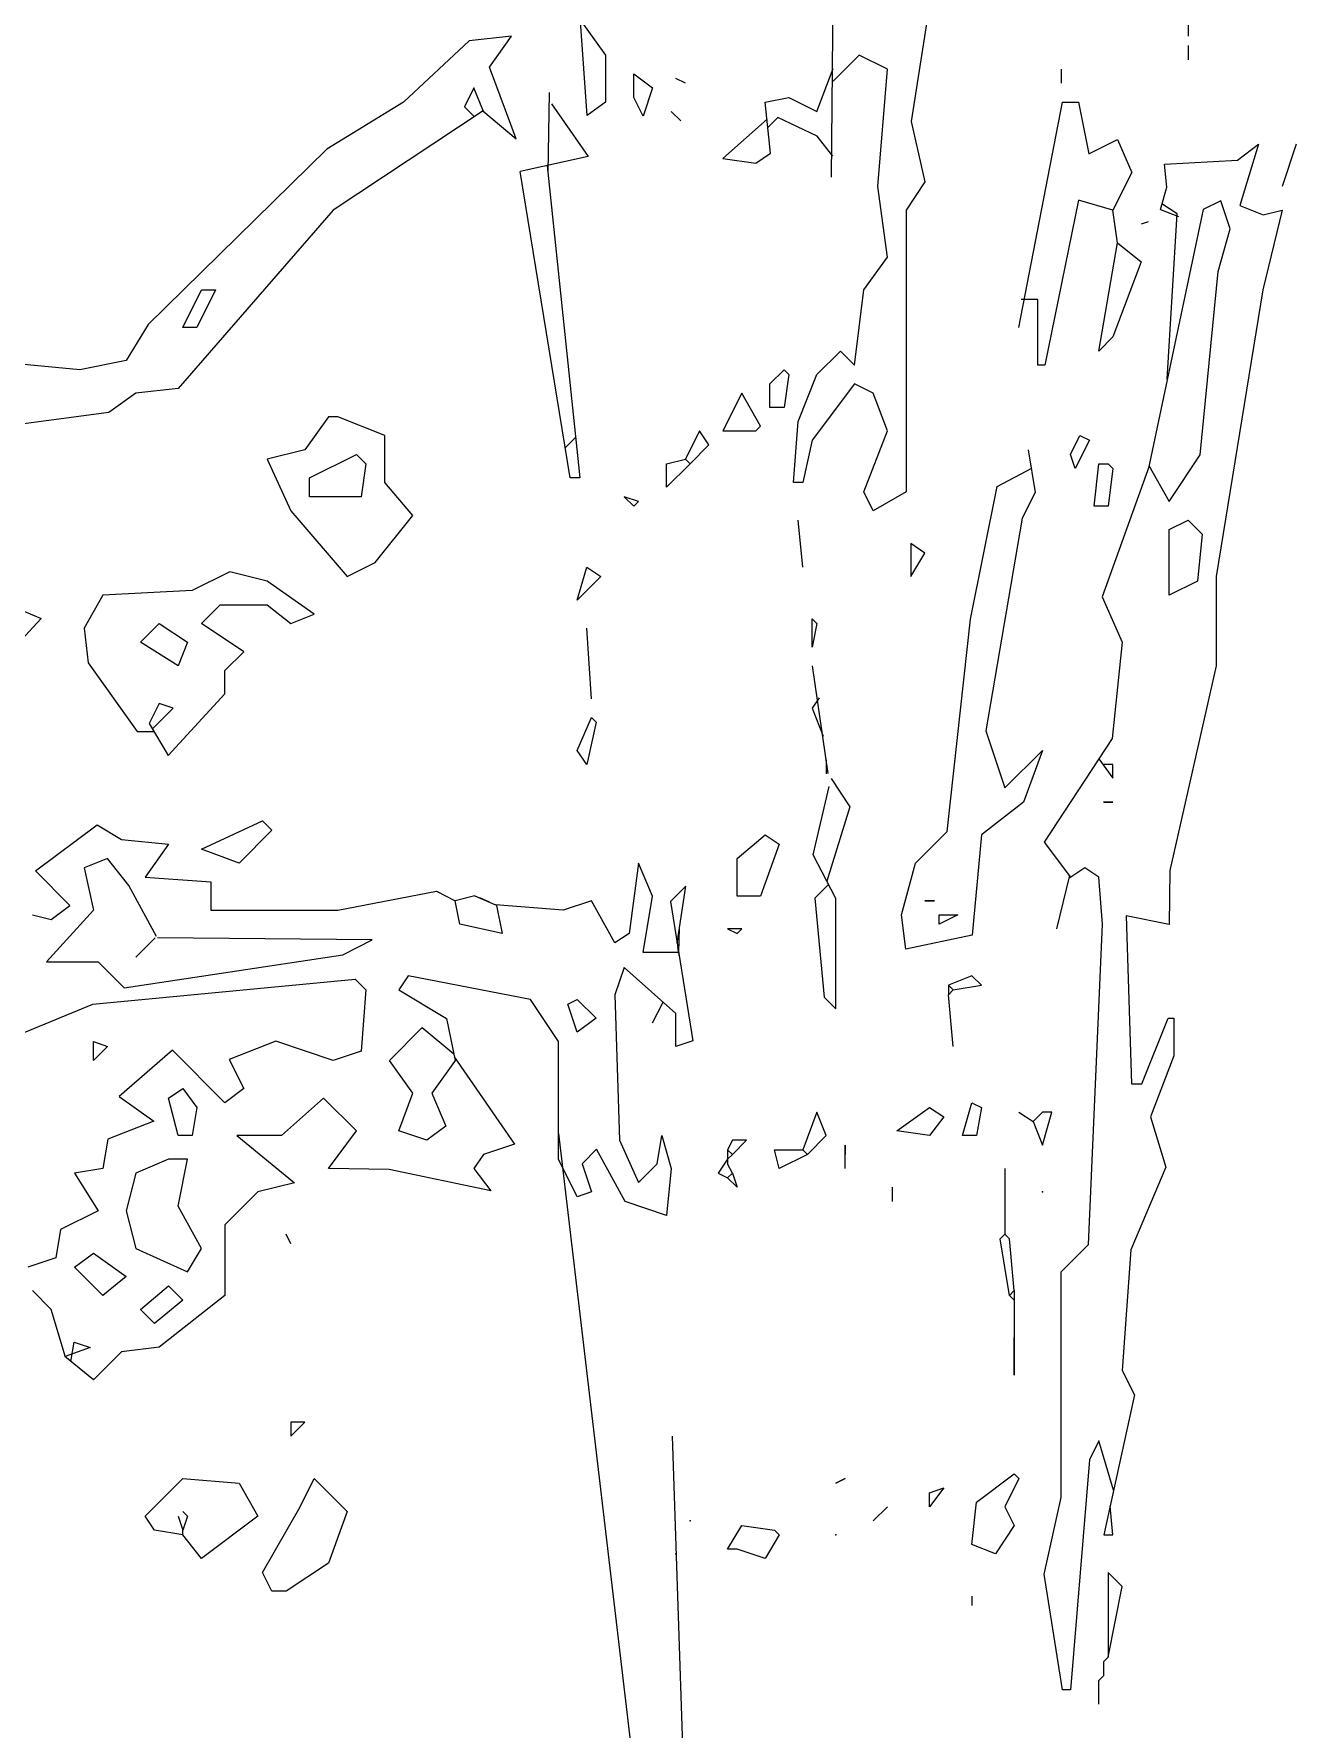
# Model space of a CAD drawing. Header units: millimetres. Extents: x 1211.91 to 1219.54, y 1029.16 to 1038.08.
# Drawn here: x 1214.999 to 1215.708, y 1032.256 to 1033.209 of the extents above; entities that cross this region are included whole.
import ezdxf

# ---------------------------------------------------------------- set-up
doc = ezdxf.new("R2010")
doc.units = ezdxf.units.MM
doc.header["$MEASUREMENT"] = 0
for name, color, linetype in [('Hojas01', 94, 'CONTINUOUS'), ('Hojas02', 62, 'CONTINUOUS'), ('Tronco', 34, 'CONTINUOUS')]:
    doc.layers.add(name, color=color, linetype=linetype)

msp = doc.modelspace()

# ---------------------------------------------------------------- linework, layer by layer
at = {"layer": 'Hojas01', "linetype": 'Continuous'}
for p, q in [((1215.19616, 1032.98314), (1215.16976, 1032.9937)), ((1215.19616, 1032.95674), (1215.19616, 1032.98314)), ((1215.212, 1032.93826), (1215.19616, 1032.95674)), ((1215.19088, 1032.91186), (1215.212, 1032.93826)), ((1215.10904, 1032.90658), (1215.08792, 1032.89602)), ((1215.13016, 1032.9013), (1215.10904, 1032.90658)), ((1215.15656, 1032.88282), (1215.13016, 1032.9013)), ((1215.03776, 1032.89338), (1215.0272, 1032.8749)), ((1215.08792, 1032.89602), (1215.03776, 1032.89338)), ((1215.00305, 1032.88032), (1214.96609, 1032.84072)), ((1214.98496, 1032.8881), (1215.00305, 1032.88032)), ((1215.0932, 1032.87754), (1215.10376, 1032.8881)), ((1215.10376, 1032.8881), (1215.13016, 1032.8881)), ((1215.13016, 1032.8881), (1215.14336, 1032.87754)), ((1215.14336, 1032.87754), (1215.15656, 1032.88282)), ((1215.0272, 1032.8749), (1215.02958, 1032.8555)), ((1215.11696, 1032.8617), (1215.0932, 1032.87754)), ((1215.1064, 1032.85114), (1215.11696, 1032.8617)), ((1215.02958, 1032.8555), (1215.05703, 1032.81682)), ((1215.1064, 1032.83794), (1215.1064, 1032.85114)), ((1215.06944, 1032.83266), (1215.06377, 1032.82144)), ((1215.07736, 1032.83002), (1215.06944, 1032.83266)), ((1215.07446, 1032.80336), (1215.1064, 1032.83794)), ((1215.06561, 1032.81828), (1215.07736, 1032.83002)), ((1215.05703, 1032.81682), (1215.06654, 1032.81682)), ((1215.06377, 1032.82144), (1215.07446, 1032.80336)), ((1214.99988, 1032.73855), (1215.03459, 1032.76442)), ((1215.03459, 1032.76442), (1215.04832, 1032.7561)), ((1215.04832, 1032.7561), (1215.07472, 1032.75346)), ((1215.07472, 1032.75346), (1215.06152, 1032.73498)), ((1215.01928, 1032.71914), (1214.99988, 1032.73855)), ((1215.0404, 1032.74554), (1215.0272, 1032.74026)), ((1215.0272, 1032.74026), (1215.03248, 1032.7165)), ((1215.05228, 1032.73036), (1215.0404, 1032.74554)), ((1215.06799, 1032.70159), (1215.05228, 1032.73036)), ((1215.06152, 1032.73498), (1215.09848, 1032.73234)), ((1215.09848, 1032.73234), (1215.09848, 1032.7165)), ((1215.00872, 1032.71122), (1215.01928, 1032.71914)), ((1215.16976, 1032.7165), (1215.2252, 1032.72706)), ((1214.99816, 1032.71386), (1215.00872, 1032.71122)), ((1215.03248, 1032.7165), (1215.00608, 1032.68746)), ((1215.09848, 1032.7165), (1215.16976, 1032.7165)), ((1215.05624, 1032.6901), (1215.0672, 1032.70093)), ((1215.18903, 1032.69974), (1215.06839, 1032.70093)), ((1215.17267, 1032.69142), (1215.18903, 1032.69974)), ((1215.04977, 1032.67281), (1215.17267, 1032.69142)), ((1215.00608, 1032.68746), (1215.03512, 1032.68746)), ((1215.03512, 1032.68746), (1215.04977, 1032.67281)), ((1215.03209, 1032.6637), (1215.17953, 1032.6777)), ((1215.17953, 1032.6777), (1215.1856, 1032.67162)), ((1215.1856, 1032.67162), (1215.18296, 1032.6373)), ((1215.20936, 1032.67954), (1215.20408, 1032.67162)), ((1215.20408, 1032.67162), (1215.23088, 1032.65552)), ((1214.94285, 1032.62688), (1215.03209, 1032.6637)), ((1215.23088, 1032.65552), (1215.23576, 1032.63202)), ((1215.13491, 1032.64285), (1215.10878, 1032.63255)), ((1215.16712, 1032.63202), (1215.13491, 1032.64285)), ((1215.1988, 1032.63202), (1215.21728, 1032.6505)), ((1215.21728, 1032.6505), (1215.23497, 1032.63572)), ((1215.07683, 1032.63783), (1215.047, 1032.61183)), ((1215.1064, 1032.60826), (1215.07683, 1032.63783)), ((1215.10878, 1032.63255), (1215.11696, 1032.61618)), ((1215.18296, 1032.6373), (1215.16712, 1032.63202)), ((1215.23629, 1032.63268), (1215.22256, 1032.61354)), ((1215.23523, 1032.63414), (1215.26903, 1032.58503)), ((1215.212, 1032.61354), (1215.1988, 1032.63202)), ((1215.11696, 1032.61618), (1215.1064, 1032.60826)), ((1215.20408, 1032.59242), (1215.212, 1032.61354)), ((1215.22256, 1032.61354), (1215.23048, 1032.59506)), ((1215.047, 1032.61183), (1215.06641, 1032.59797)), ((1215.16184, 1032.6109), (1215.13808, 1032.58978)), ((1215.18032, 1032.59242), (1215.16184, 1032.6109)), ((1215.06641, 1032.59797), (1215.04053, 1032.5878)), ((1215.23048, 1032.59506), (1215.21992, 1032.58714)), ((1215.04053, 1032.5878), (1215.03776, 1032.5713)), ((1215.13808, 1032.58978), (1215.113, 1032.58978)), ((1215.113, 1032.58978), (1215.14547, 1032.56325)), ((1215.16448, 1032.5713), (1215.18032, 1032.59242)), ((1215.21992, 1032.58714), (1215.20408, 1032.59242)), ((1215.26903, 1032.58503), (1215.2516, 1032.57922)), ((1215.2516, 1032.57922), (1215.24632, 1032.5713)), ((1215.03776, 1032.5713), (1215.02192, 1032.56866)), ((1215.02192, 1032.56866), (1215.03512, 1032.54754)), ((1215.19867, 1032.57078), (1215.16448, 1032.5713)), ((1215.25583, 1032.55876), (1215.19867, 1032.57078)), ((1215.24632, 1032.5713), (1215.25583, 1032.55876)), ((1215.12488, 1032.5581), (1215.1064, 1032.53962)), ((1215.14547, 1032.56325), (1215.12488, 1032.5581)), ((1215.03512, 1032.54754), (1215.014, 1032.53698)), ((1215.014, 1032.53698), (1215.01136, 1032.52114)), ((1215.1064, 1032.53962), (1215.1064, 1032.50002)), ((1215.01136, 1032.52114), (1214.99552, 1032.51586)), ((1215.00872, 1032.4921), (1214.99816, 1032.50266)), ((1215.1064, 1032.50002), (1215.06944, 1032.47098)), ((1215.01677, 1032.46531), (1215.00872, 1032.4921)), ((1215.03063, 1032.47072), (1215.01664, 1032.4657)), ((1215.01968, 1032.46293), (1215.02166, 1032.47362)), ((1215.02166, 1032.47362), (1215.03063, 1032.47072)), ((1215.06944, 1032.47098), (1215.04832, 1032.46834)), ((1215.03248, 1032.4525), (1215.01638, 1032.4657)), ((1215.04832, 1032.46834), (1215.03248, 1032.4525))]:
    msp.add_line(p, q, dxfattribs=at)
at = {"layer": 'Hojas02', "linetype": 'Continuous'}
for p, q in [((1215.16448, 1032.9937), (1215.15128, 1032.97522)), ((1215.16976, 1032.9937), (1215.16448, 1032.9937)), ((1215.15128, 1032.97522), (1215.13016, 1032.96994)), ((1215.13016, 1032.96994), (1215.14336, 1032.9409)), ((1215.15392, 1032.95938), (1215.18032, 1032.97258)), ((1215.18032, 1032.97258), (1215.1856, 1032.9673)), ((1215.1856, 1032.9673), (1215.18296, 1032.94882)), ((1215.15392, 1032.94882), (1215.15392, 1032.95938)), ((1215.18296, 1032.94882), (1215.15392, 1032.94882)), ((1215.14336, 1032.9409), (1215.17504, 1032.90394)), ((1215.17504, 1032.90394), (1215.19088, 1032.91186)), ((1215.05888, 1032.86698), (1215.06944, 1032.87754)), ((1215.06944, 1032.87754), (1215.08528, 1032.86698)), ((1215.08, 1032.85378), (1215.05888, 1032.86698)), ((1215.08528, 1032.86698), (1215.08, 1032.85378)), ((1215.0932, 1032.75082), (1215.12752, 1032.76666)), ((1215.12752, 1032.76666), (1215.1328, 1032.76138)), ((1215.1328, 1032.76138), (1215.11432, 1032.7429)), ((1215.11432, 1032.7429), (1215.0932, 1032.75082)), ((1215.03248, 1032.63202), (1215.03248, 1032.64258)), ((1215.03248, 1032.64258), (1215.0404, 1032.63994)), ((1215.0404, 1032.63994), (1215.03248, 1032.63202)), ((1215.07472, 1032.6109), (1215.08264, 1032.61618)), ((1215.08264, 1032.61618), (1215.09056, 1032.60562)), ((1215.08, 1032.58978), (1215.07472, 1032.6109)), ((1215.09056, 1032.60562), (1215.08792, 1032.58978)), ((1215.08792, 1032.58978), (1215.08, 1032.58978)), ((1215.07472, 1032.57658), (1215.05624, 1032.56866)), ((1215.08528, 1032.57658), (1215.07472, 1032.57658)), ((1215.08, 1032.55018), (1215.08528, 1032.57658)), ((1215.05624, 1032.56866), (1215.05096, 1032.54754)), ((1215.05096, 1032.54754), (1215.05624, 1032.52642)), ((1215.0932, 1032.52642), (1215.08, 1032.55018)), ((1215.14336, 1032.52906), (1215.14072, 1032.53434)), ((1215.02192, 1032.51586), (1215.03248, 1032.52378)), ((1215.03248, 1032.52378), (1215.05096, 1032.51058)), ((1215.05624, 1032.52642), (1215.08528, 1032.51322)), ((1215.08528, 1032.51322), (1215.0932, 1032.52642)), ((1215.03776, 1032.50002), (1215.02192, 1032.51586)), ((1215.05096, 1032.51058), (1215.03776, 1032.50002)), ((1215.05888, 1032.4921), (1215.07472, 1032.5053)), ((1215.07472, 1032.5053), (1215.08264, 1032.49738)), ((1215.0668, 1032.48418), (1215.05888, 1032.4921)), ((1215.08264, 1032.49738), (1215.0668, 1032.48418)), ((1215.15128, 1032.42874), (1215.14336, 1032.42874)), ((1215.14336, 1032.42874), (1215.14336, 1032.42082)), ((1215.14336, 1032.42082), (1215.15128, 1032.42874)), ((1215.06152, 1032.37594), (1215.08264, 1032.39706)), ((1215.08264, 1032.39706), (1215.11432, 1032.39442)), ((1215.11432, 1032.39442), (1215.12488, 1032.37594)), ((1215.14864, 1032.38122), (1215.15656, 1032.39706)), ((1215.15656, 1032.39706), (1215.17504, 1032.37858)), ((1215.0668, 1032.36802), (1215.06152, 1032.37594)), ((1215.08, 1032.37594), (1215.08264, 1032.36802)), ((1215.08264, 1032.37858), (1215.08528, 1032.37594)), ((1215.08528, 1032.37594), (1215.08264, 1032.36802)), ((1215.12488, 1032.37594), (1215.0932, 1032.35218)), ((1215.12752, 1032.34426), (1215.14864, 1032.38122)), ((1215.17504, 1032.37858), (1215.16448, 1032.34954)), ((1215.08264, 1032.36538), (1215.0668, 1032.36802)), ((1215.08264, 1032.36538), (1215.08264, 1032.36802)), ((1215.0932, 1032.35218), (1215.08264, 1032.36538)), ((1215.16448, 1032.34954), (1215.14072, 1032.3337)), ((1215.1328, 1032.3337), (1215.12752, 1032.34426)), ((1215.14072, 1032.3337), (1215.1328, 1032.3337))]:
    msp.add_line(p, q, dxfattribs=at)
at = {"layer": 'Tronco', "linetype": 'Continuous'}
for p, q in [((1215.44815, 1033.23738), (1215.44696, 1033.12834)), ((1215.50293, 1033.22919), (1215.49197, 1033.15963)), ((1215.30546, 1033.21758), (1215.32024, 1033.19698)), ((1215.30995, 1033.16293), (1215.30612, 1033.21586)), ((1215.6476, 1033.2181), (1215.6476, 1033.20754)), ((1215.24368, 1033.2049), (1215.20672, 1033.17058)), ((1215.26744, 1033.20754), (1215.24368, 1033.2049)), ((1215.25503, 1033.19012), (1215.26744, 1033.20754)), ((1215.32024, 1033.19698), (1215.32024, 1033.17058)), ((1215.4628, 1033.19698), (1215.44815, 1033.18233)), ((1215.47864, 1033.18906), (1215.4628, 1033.19698)), ((1215.6476, 1033.20226), (1215.6476, 1033.19434)), ((1215.27008, 1033.14999), (1215.25503, 1033.19012)), ((1215.33608, 1033.17322), (1215.33608, 1033.18642)), ((1215.33608, 1033.18642), (1215.34664, 1033.1785)), ((1215.43904, 1033.1653), (1215.44815, 1033.18946)), ((1215.47336, 1033.12306), (1215.47864, 1033.18906)), ((1215.57632, 1033.18906), (1215.57632, 1033.18114)), ((1215.24632, 1033.1785), (1215.24104, 1033.16794)), ((1215.2516, 1033.1653), (1215.24632, 1033.1785)), ((1215.28856, 1033.17586), (1215.28777, 1033.13072)), ((1215.34664, 1033.1785), (1215.34136, 1033.16266)), ((1215.36512, 1033.18114), (1215.35984, 1033.18378)), ((1215.20672, 1033.17058), (1215.16356, 1033.14418)), ((1215.25147, 1033.1657), (1215.16712, 1033.10986)), ((1215.24104, 1033.16794), (1215.24645, 1033.16253)), ((1215.25121, 1033.16557), (1215.27008, 1033.14999)), ((1215.28988, 1033.16953), (1215.31047, 1033.13996)), ((1215.32024, 1033.17058), (1215.30995, 1033.16293)), ((1215.34136, 1033.16266), (1215.33608, 1033.17322)), ((1215.41, 1033.17058), (1215.4232, 1033.17322)), ((1215.41304, 1033.14181), (1215.41, 1033.17058)), ((1215.4232, 1033.17322), (1215.43904, 1033.1653)), ((1215.55256, 1033.04386), (1215.57711, 1033.17058)), ((1215.57711, 1033.17058), (1215.58596, 1033.17058)), ((1215.58596, 1033.17058), (1215.5919, 1033.14141)), ((1215.36248, 1033.16002), (1215.3572, 1033.1653)), ((1215.41106, 1033.16095), (1215.38624, 1033.1389)), ((1215.41713, 1033.16187), (1215.41145, 1033.1562)), ((1215.43917, 1033.15131), (1215.41713, 1033.16187)), ((1215.49197, 1033.15963), (1215.49976, 1033.1257)), ((1215.44802, 1033.14022), (1215.43917, 1033.15131)), ((1215.5919, 1033.14141), (1215.608, 1033.14946)), ((1215.608, 1033.14946), (1215.61592, 1033.13098)), ((1215.67545, 1033.13798), (1215.6872, 1033.14682)), ((1215.6872, 1033.14682), (1215.67664, 1033.1125)), ((1215.70832, 1033.14682), (1215.7004, 1033.12306)), ((1215.16356, 1033.14418), (1215.06324, 1033.04558)), ((1215.31047, 1033.13996), (1215.27219, 1033.13151)), ((1215.38624, 1033.1389), (1215.40472, 1033.13626)), ((1215.40472, 1033.13626), (1215.41304, 1033.14181)), ((1215.6344, 1033.13574), (1215.67545, 1033.13798)), ((1215.30044, 1032.95938), (1215.27219, 1033.13151)), ((1215.28737, 1033.13481), (1215.30585, 1032.95938)), ((1215.61592, 1033.13098), (1215.60536, 1033.10986)), ((1215.63559, 1033.12267), (1215.6344, 1033.13574)), ((1215.47864, 1033.08346), (1215.47336, 1033.12306)), ((1215.49976, 1033.1257), (1215.4892, 1033.10986)), ((1215.63203, 1033.11013), (1215.63559, 1033.12267)), ((1215.16712, 1033.10986), (1215.08, 1033.00954)), ((1215.4892, 1033.10986), (1215.4892, 1032.95146)), ((1215.58609, 1033.11541), (1215.56721, 1033.02274)), ((1215.60536, 1033.10986), (1215.58609, 1033.11541)), ((1215.608, 1033.09138), (1215.60536, 1033.10986)), ((1215.65618, 1033.11013), (1215.62529, 1032.96493)), ((1215.63203, 1033.11013), (1215.64219, 1033.1063)), ((1215.64153, 1033.10775), (1215.63295, 1033.11343)), ((1215.66608, 1033.11514), (1215.65618, 1033.11013)), ((1215.67136, 1033.0993), (1215.66608, 1033.11514)), ((1215.67664, 1033.1125), (1215.68984, 1033.10722)), ((1215.7004, 1033.10986), (1215.68971, 1033.06498)), ((1215.68984, 1033.10722), (1215.7004, 1033.10986)), ((1215.62516, 1033.10326), (1215.6212, 1033.10194)), ((1215.63585, 1033.01482), (1215.64153, 1033.10775)), ((1215.6645, 1033.07541), (1215.67136, 1033.0993)), ((1215.59744, 1033.03066), (1215.608, 1033.09138)), ((1215.608, 1033.09138), (1215.6212, 1033.08082)), ((1215.46544, 1033.06498), (1215.47864, 1033.08346)), ((1215.6212, 1033.08082), (1215.60536, 1033.03858)), ((1215.65447, 1032.97232), (1215.6645, 1033.07541)), ((1215.08264, 1033.04386), (1215.0932, 1033.06498)), ((1215.10112, 1033.06498), (1215.09056, 1033.04386)), ((1215.0932, 1033.06498), (1215.10112, 1033.06498)), ((1215.46016, 1033.02274), (1215.46544, 1033.06498)), ((1215.68971, 1033.06498), (1215.66344, 1032.90394)), ((1215.56312, 1033.0597), (1215.55375, 1033.0597)), ((1215.56312, 1033.02274), (1215.56312, 1033.0597)), ((1215.06324, 1033.04558), (1215.05096, 1033.02538)), ((1215.09056, 1033.04386), (1215.08264, 1033.04386)), ((1215.60536, 1033.03858), (1215.59744, 1033.03066)), ((1215.02483, 1033.0201), (1214.99143, 1033.02327)), ((1215.05096, 1033.02538), (1215.02483, 1033.0201)), ((1215.43904, 1033.01746), (1215.45224, 1033.03066)), ((1215.45224, 1033.03066), (1215.46016, 1033.02274)), ((1215.56721, 1033.02274), (1215.56312, 1033.02274)), ((1215.41264, 1033.01218), (1215.42056, 1033.0201)), ((1215.42056, 1033.0201), (1215.4232, 1033.01746)), ((1215.4232, 1033.01746), (1215.42056, 1032.99898)), ((1215.42848, 1032.99106), (1215.43904, 1033.01746)), ((1215.05624, 1033.0069), (1215.04119, 1032.99621)), ((1215.08, 1033.00954), (1215.05624, 1033.0069)), ((1215.3968, 1033.0069), (1215.38624, 1032.98578)), ((1215.40736, 1032.98842), (1215.3968, 1033.0069)), ((1215.41264, 1032.99898), (1215.41264, 1033.01218)), ((1215.46016, 1033.01218), (1215.4364, 1032.9805)), ((1215.47072, 1033.0069), (1215.46016, 1033.01218)), ((1215.47864, 1032.98578), (1215.47072, 1033.0069)), ((1215.04119, 1032.99621), (1214.98338, 1032.98842)), ((1215.42056, 1032.99898), (1215.41264, 1032.99898)), ((1215.37304, 1032.98578), (1215.36512, 1032.96994)), ((1215.37832, 1032.97786), (1215.37304, 1032.98578)), ((1215.38624, 1032.98578), (1215.40472, 1032.98578)), ((1215.40472, 1032.98578), (1215.40736, 1032.98842)), ((1215.42584, 1032.95674), (1215.42848, 1032.99106)), ((1215.46544, 1032.95146), (1215.47864, 1032.98578)), ((1215.30348, 1032.98222), (1215.29767, 1032.97641)), ((1215.36776, 1032.9673), (1215.37832, 1032.97786)), ((1215.4364, 1032.9805), (1215.43112, 1032.95674)), ((1215.55784, 1032.97522), (1215.56167, 1032.9512)), ((1215.5816, 1032.97258), (1215.58688, 1032.98314)), ((1215.59216, 1032.9805), (1215.58424, 1032.96466)), ((1215.58688, 1032.98314), (1215.59216, 1032.9805)), ((1215.35456, 1032.9673), (1215.36512, 1032.96994)), ((1215.36776, 1032.9673), (1215.35456, 1032.9541)), ((1215.35456, 1032.9541), (1215.35456, 1032.9673)), ((1215.36776, 1032.9673), (1215.36512, 1032.96994)), ((1215.58424, 1032.96466), (1215.5816, 1032.97258)), ((1215.5948, 1032.94354), (1215.59744, 1032.9673)), ((1215.59744, 1032.9673), (1215.60272, 1032.9673)), ((1215.62569, 1032.96598), (1215.59929, 1032.89246)), ((1215.60272, 1032.9673), (1215.60536, 1032.96466)), ((1215.62556, 1032.96625), (1215.63704, 1032.94618)), ((1215.63704, 1032.94618), (1215.65447, 1032.97232)), ((1215.30585, 1032.95938), (1215.30044, 1032.95938)), ((1215.43112, 1032.95674), (1215.42584, 1032.95674)), ((1215.54029, 1032.9545), (1215.55982, 1032.96493)), ((1215.60536, 1032.96466), (1215.60272, 1032.94354)), ((1215.33872, 1032.94618), (1215.3308, 1032.94882)), ((1215.3308, 1032.94882), (1215.33608, 1032.94354)), ((1215.47072, 1032.9409), (1215.46544, 1032.95146)), ((1215.4892, 1032.95146), (1215.47072, 1032.9409)), ((1215.52537, 1032.87992), (1215.54029, 1032.9545)), ((1215.56167, 1032.9512), (1215.55441, 1032.93668)), ((1215.33608, 1032.94354), (1215.33872, 1032.94618)), ((1215.60272, 1032.94354), (1215.5948, 1032.94354)), ((1215.43112, 1032.90922), (1215.42848, 1032.93562)), ((1215.55441, 1032.93668), (1215.53395, 1032.81722)), ((1215.63704, 1032.93034), (1215.6476, 1032.93562)), ((1215.63704, 1032.89338), (1215.63704, 1032.93034)), ((1215.6476, 1032.93562), (1215.65552, 1032.9277)), ((1215.65552, 1032.9277), (1215.65288, 1032.9013)), ((1215.49976, 1032.91714), (1215.49184, 1032.92242)), ((1215.49184, 1032.92242), (1215.49184, 1032.90394)), ((1215.3044, 1032.89074), (1215.30968, 1032.90922)), ((1215.30968, 1032.90922), (1215.3176, 1032.90394)), ((1215.49184, 1032.90394), (1215.49976, 1032.91714)), ((1215.3176, 1032.90394), (1215.3044, 1032.89074)), ((1215.65288, 1032.9013), (1215.63704, 1032.89338)), ((1215.66344, 1032.90394), (1215.66344, 1032.85378)), ((1215.59929, 1032.89246), (1215.61064, 1032.86698)), ((1215.4364, 1032.86434), (1215.4364, 1032.88018)), ((1215.4364, 1032.88018), (1215.43904, 1032.87754)), ((1215.5123, 1032.76072), (1215.52537, 1032.87992)), ((1215.31232, 1032.8353), (1215.30968, 1032.8749)), ((1215.43904, 1032.87754), (1215.4364, 1032.86434)), ((1215.61064, 1032.86698), (1215.60497, 1032.813)), ((1215.4364, 1032.85378), (1215.44511, 1032.79333)), ((1215.66344, 1032.85378), (1215.63731, 1032.73868)), ((1215.44023, 1032.8357), (1215.4364, 1032.83002)), ((1215.3044, 1032.80626), (1215.31232, 1032.82474)), ((1215.31232, 1032.82474), (1215.31496, 1032.8221)), ((1215.4364, 1032.83002), (1215.44261, 1032.81432)), ((1215.31496, 1032.8221), (1215.30968, 1032.79834)), ((1215.53395, 1032.81722), (1215.54464, 1032.78514)), ((1215.30968, 1032.79834), (1215.3044, 1032.80626)), ((1215.54464, 1032.78514), (1215.56576, 1032.80626)), ((1215.56576, 1032.80626), (1215.5552, 1032.77722)), ((1215.60497, 1032.813), (1215.56682, 1032.75465)), ((1215.44432, 1032.80098), (1215.44432, 1032.79306)), ((1215.59744, 1032.80151), (1215.60536, 1032.79069)), ((1215.60536, 1032.79834), (1215.59982, 1032.79834)), ((1215.60536, 1032.79069), (1215.60536, 1032.79834)), ((1215.43693, 1032.74752), (1215.44591, 1032.78594)), ((1215.44696, 1032.79042), (1215.45752, 1032.77458)), ((1215.5552, 1032.77722), (1215.53144, 1032.75874)), ((1215.60536, 1032.77722), (1215.60008, 1032.77722)), ((1215.60008, 1032.77722), (1215.60536, 1032.77722)), ((1215.45752, 1032.77458), (1215.44459, 1032.73274)), ((1215.39416, 1032.74554), (1215.41, 1032.75874)), ((1215.41, 1032.75874), (1215.41792, 1032.75346)), ((1215.49448, 1032.7429), (1215.5123, 1032.76072)), ((1215.53144, 1032.75874), (1215.52629, 1032.70251)), ((1215.41792, 1032.75346), (1215.40736, 1032.72442)), ((1215.4496, 1032.7231), (1215.43693, 1032.74752)), ((1215.56682, 1032.75465), (1215.5816, 1032.73498)), ((1215.33872, 1032.7429), (1215.33344, 1032.7033)), ((1215.34664, 1032.72442), (1215.33872, 1032.7429)), ((1215.39416, 1032.73234), (1215.39416, 1032.74554)), ((1215.48656, 1032.71386), (1215.49448, 1032.7429)), ((1215.58952, 1032.74026), (1215.58068, 1032.73432)), ((1215.59744, 1032.73498), (1215.58952, 1032.74026)), ((1215.63731, 1032.73868), (1215.63704, 1032.70832)), ((1215.36539, 1032.72997), (1215.35667, 1032.72126)), ((1215.3605, 1032.69789), (1215.36539, 1032.72997)), ((1215.39416, 1032.72442), (1215.39416, 1032.73234)), ((1215.44551, 1032.73089), (1215.43785, 1032.72324)), ((1215.58094, 1032.73591), (1215.57368, 1032.70594)), ((1215.59955, 1032.70858), (1215.59744, 1032.73498)), ((1215.2252, 1032.72706), (1215.23576, 1032.72178)), ((1215.24685, 1032.72456), (1215.23576, 1032.72178)), ((1215.2384, 1032.70858), (1215.23576, 1032.72178)), ((1215.24685, 1032.72456), (1215.25847, 1032.71941)), ((1215.25503, 1032.72099), (1215.24962, 1032.72337)), ((1215.29648, 1032.7165), (1215.25847, 1032.71941)), ((1215.25899, 1032.71914), (1215.26216, 1032.7033)), ((1215.31232, 1032.72178), (1215.29648, 1032.7165)), ((1215.32552, 1032.69802), (1215.31232, 1032.72178)), ((1215.34136, 1032.69274), (1215.34664, 1032.72442)), ((1215.35667, 1032.72126), (1215.36935, 1032.64311)), ((1215.40736, 1032.72442), (1215.39416, 1032.72442)), ((1215.43785, 1032.72324), (1215.44313, 1032.66753)), ((1215.4496, 1032.66106), (1215.4496, 1032.7231)), ((1215.50504, 1032.72178), (1215.49976, 1032.72178)), ((1215.49976, 1032.72178), (1215.50504, 1032.72178)), ((1215.26216, 1032.7033), (1215.2384, 1032.70858)), ((1215.48894, 1032.69459), (1215.48656, 1032.71386)), ((1215.51824, 1032.71386), (1215.50768, 1032.70858)), ((1215.50768, 1032.70858), (1215.50768, 1032.71386)), ((1215.50768, 1032.71386), (1215.51824, 1032.71386)), ((1215.59163, 1032.52854), (1215.59955, 1032.70858)), ((1215.63704, 1032.70832), (1215.61289, 1032.71334)), ((1215.61289, 1032.71334), (1215.61579, 1032.61882)), ((1215.33344, 1032.7033), (1215.32552, 1032.69802)), ((1215.36169, 1032.70608), (1215.36129, 1032.69261)), ((1215.3968, 1032.70594), (1215.38888, 1032.70594)), ((1215.38888, 1032.70594), (1215.39416, 1032.7033)), ((1215.39416, 1032.7033), (1215.3968, 1032.70594)), ((1215.52629, 1032.70251), (1215.48894, 1032.69459)), ((1215.36129, 1032.69274), (1215.34136, 1032.69274)), ((1215.36077, 1032.69552), (1215.36169, 1032.69037)), ((1215.33067, 1032.6843), (1215.32552, 1032.66898)), ((1215.35984, 1032.65842), (1215.33067, 1032.6843)), ((1215.278, 1032.66634), (1215.20936, 1032.67954)), ((1215.52616, 1032.67954), (1215.51296, 1032.67426)), ((1215.5156, 1032.67162), (1215.51296, 1032.67426)), ((1215.51296, 1032.67426), (1215.51296, 1032.66898)), ((1215.5156, 1032.67162), (1215.51296, 1032.66898)), ((1215.5156, 1032.67162), (1215.53144, 1032.67426)), ((1215.53144, 1032.67426), (1215.52616, 1032.67954)), ((1215.29384, 1032.64258), (1215.278, 1032.66634)), ((1215.29912, 1032.6637), (1215.3044, 1032.66634)), ((1215.3044, 1032.64786), (1215.29912, 1032.6637)), ((1215.3044, 1032.66634), (1215.31496, 1032.65578)), ((1215.32552, 1032.66898), (1215.32816, 1032.58714)), ((1215.34664, 1032.65314), (1215.35258, 1032.66476)), ((1215.44313, 1032.66753), (1215.4496, 1032.66106)), ((1215.5156, 1032.63994), (1215.51296, 1032.66898)), ((1215.31496, 1032.65578), (1215.3044, 1032.64786)), ((1215.35984, 1032.63994), (1215.35984, 1032.65842)), ((1215.6216, 1032.61882), (1215.63638, 1032.65578)), ((1215.63638, 1032.65578), (1215.63968, 1032.65578)), ((1215.63968, 1032.65578), (1215.63968, 1032.63466)), ((1215.29384, 1032.57658), (1215.29384, 1032.64258)), ((1215.36935, 1032.64311), (1215.35984, 1032.63994)), ((1215.63968, 1032.63466), (1215.62648, 1032.60034)), ((1215.61579, 1032.61882), (1215.6216, 1032.61882)), ((1215.48392, 1032.59242), (1215.5024, 1032.60562)), ((1215.5024, 1032.60562), (1215.51032, 1032.60034)), ((1215.52088, 1032.58978), (1215.52616, 1032.60826)), ((1215.52616, 1032.60826), (1215.53144, 1032.60562)), ((1215.53144, 1032.60562), (1215.5288, 1032.58978)), ((1215.43904, 1032.60298), (1215.43112, 1032.58186)), ((1215.44432, 1032.58978), (1215.43904, 1032.60298)), ((1215.51032, 1032.60034), (1215.5024, 1032.58978)), ((1215.55256, 1032.60298), (1215.56048, 1032.5977)), ((1215.56576, 1032.60298), (1215.56048, 1032.5977)), ((1215.56048, 1032.5977), (1215.56576, 1032.5845)), ((1215.56576, 1032.5845), (1215.57104, 1032.60298)), ((1215.57104, 1032.60298), (1215.56576, 1032.60298)), ((1215.62648, 1032.60034), (1215.63506, 1032.57196)), ((1215.29384, 1032.59103), (1215.36204, 1032.01282)), ((1215.32816, 1032.58714), (1215.33872, 1032.56338)), ((1215.34928, 1032.57394), (1215.35192, 1032.58978)), ((1215.35192, 1032.58978), (1215.3572, 1032.5713)), ((1215.39152, 1032.58714), (1215.38888, 1032.58186)), ((1215.39152, 1032.57922), (1215.39944, 1032.58714)), ((1215.39944, 1032.58714), (1215.39152, 1032.58714)), ((1215.43376, 1032.57922), (1215.44432, 1032.58978)), ((1215.45488, 1032.57922), (1215.45488, 1032.5845)), ((1215.45488, 1032.5845), (1215.45488, 1032.57922)), ((1215.5024, 1032.58978), (1215.48392, 1032.59242)), ((1215.5288, 1032.58978), (1215.52088, 1032.58978)), ((1215.3044, 1032.55546), (1215.29384, 1032.57658)), ((1215.31523, 1032.58213), (1215.30704, 1032.57394)), ((1215.3312, 1032.55269), (1215.31523, 1032.58213)), ((1215.38888, 1032.57658), (1215.3836, 1032.56866)), ((1215.39152, 1032.57922), (1215.38888, 1032.58186)), ((1215.38888, 1032.58186), (1215.38888, 1032.57658)), ((1215.39152, 1032.57922), (1215.38888, 1032.57658)), ((1215.38888, 1032.57658), (1215.38888, 1032.57394)), ((1215.41792, 1032.5713), (1215.41528, 1032.58186)), ((1215.41528, 1032.58186), (1215.43112, 1032.58186)), ((1215.43376, 1032.57922), (1215.41792, 1032.5713)), ((1215.43376, 1032.57922), (1215.43112, 1032.58186)), ((1215.45488, 1032.5713), (1215.45488, 1032.57922)), ((1215.30704, 1032.57394), (1215.31232, 1032.5581)), ((1215.33872, 1032.56338), (1215.34928, 1032.57394)), ((1215.3572, 1032.5713), (1215.35456, 1032.5449)), ((1215.3836, 1032.56866), (1215.38888, 1032.56602)), ((1215.39152, 1032.56866), (1215.38888, 1032.57394)), ((1215.39152, 1032.56866), (1215.38888, 1032.56602)), ((1215.39416, 1032.56074), (1215.38888, 1032.56602)), ((1215.39152, 1032.56866), (1215.39416, 1032.56074)), ((1215.54464, 1032.5713), (1215.54464, 1032.53434)), ((1215.63506, 1032.57196), (1215.61553, 1032.52563)), ((1215.31232, 1032.5581), (1215.3044, 1032.55546)), ((1215.48128, 1032.56074), (1215.48128, 1032.55282)), ((1215.35456, 1032.5449), (1215.3312, 1032.55269)), ((1215.542, 1032.5317), (1215.54464, 1032.53434)), ((1215.54728, 1032.50002), (1215.542, 1032.5317)), ((1215.54728, 1032.5317), (1215.54464, 1032.53434)), ((1215.54992, 1032.50266), (1215.54728, 1032.5317)), ((1215.57632, 1032.51322), (1215.59163, 1032.52854)), ((1215.61553, 1032.52563), (1215.61064, 1032.45778)), ((1215.57632, 1032.3865), (1215.57632, 1032.51322)), ((1215.54992, 1032.50266), (1215.54728, 1032.50002)), ((1215.54992, 1032.49738), (1215.54728, 1032.50002)), ((1215.54992, 1032.50266), (1215.54992, 1032.49738)), ((1215.54992, 1032.49738), (1215.54992, 1032.47626)), ((1215.54992, 1032.47626), (1215.54992, 1032.45514)), ((1215.54992, 1032.45514), (1215.54992, 1032.47626)), ((1215.61064, 1032.45778), (1215.61751, 1032.44406)), ((1215.61751, 1032.44406), (1215.60035, 1032.36538)), ((1215.35773, 1032.42085), (1215.38178, 1031.69049)), ((1215.59744, 1032.41818), (1215.59216, 1032.40762)), ((1215.60576, 1032.39046), (1215.59744, 1032.41818)), ((1215.59216, 1032.40762), (1215.5816, 1032.27826)), ((1215.45488, 1032.39706), (1215.4496, 1032.39442)), ((1215.4496, 1032.39442), (1215.45488, 1032.39706)), ((1215.5288, 1032.38386), (1215.54992, 1032.3997)), ((1215.55256, 1032.39706), (1215.54464, 1032.38122)), ((1215.54992, 1032.3997), (1215.55256, 1032.39706)), ((1215.51032, 1032.39178), (1215.5024, 1032.38122)), ((1215.5024, 1032.38914), (1215.51032, 1032.39178)), ((1215.5024, 1032.38122), (1215.5024, 1032.38914)), ((1215.56669, 1032.34334), (1215.57632, 1032.3865)), ((1215.47864, 1032.38122), (1215.47072, 1032.3733)), ((1215.47072, 1032.3733), (1215.47864, 1032.38122)), ((1215.52616, 1032.3601), (1215.5288, 1032.38386)), ((1215.54464, 1032.38122), (1215.54992, 1032.37066)), ((1215.60536, 1032.36538), (1215.60378, 1032.38149)), ((1215.38888, 1032.35746), (1215.3968, 1032.37066)), ((1215.3968, 1032.37066), (1215.41528, 1032.36802)), ((1215.41528, 1032.36802), (1215.41792, 1032.36538)), ((1215.54992, 1032.37066), (1215.53936, 1032.35482)), ((1215.39416, 1032.35746), (1215.38888, 1032.35746)), ((1215.41, 1032.35218), (1215.39416, 1032.35746)), ((1215.41792, 1032.36538), (1215.41, 1032.35218)), ((1215.53936, 1032.35482), (1215.52616, 1032.3601)), ((1215.60035, 1032.36538), (1215.60536, 1032.36538)), ((1215.57698, 1032.27826), (1215.56669, 1032.34334)), ((1215.61064, 1032.33634), (1215.60272, 1032.34426)), ((1215.60272, 1032.34426), (1215.60272, 1032.29674)), ((1215.52616, 1032.33106), (1215.52616, 1032.32578)), ((1215.60272, 1032.29674), (1215.61064, 1032.33634)), ((1215.60272, 1032.29674), (1215.60008, 1032.2941)), ((1215.60008, 1032.2941), (1215.60008, 1032.28618)), ((1215.60008, 1032.2941), (1215.60008, 1032.28618)), ((1215.59744, 1032.28354), (1215.60008, 1032.28618)), ((1215.59744, 1032.27034), (1215.59744, 1032.28354)), ((1215.5816, 1032.27826), (1215.57698, 1032.27826))]:
    msp.add_line(p, q, dxfattribs=at)
for p in [(1215.56576, 1032.5581), (1215.36776, 1032.3733), (1215.4496, 1032.36538), (1215.35984, 1032.35482)]:
    msp.add_point(p, dxfattribs=at)

doc.saveas('drawing.dxf')
